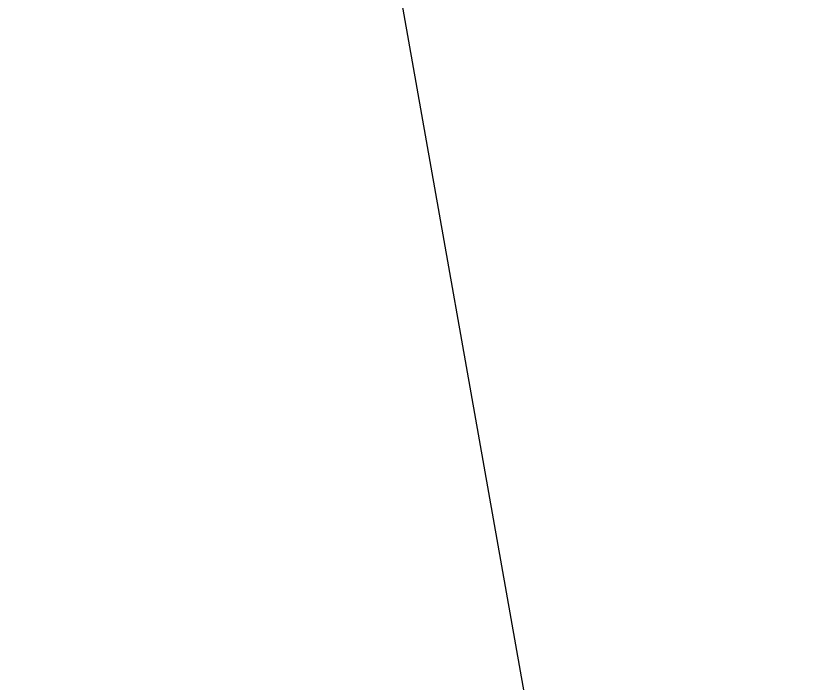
# Model space of a CAD drawing. Header units: millimetres. Extents: x 0 to 8967983, y -224399 to 13801.
# Drawn here: x 71340.171 to 71344.731, y -193455.35 to -193451.509 of the extents above; entities that cross this region are included whole.
import ezdxf
from ezdxf import colors
from ezdxf.entities.mleader import LeaderData, LeaderLine
from ezdxf.math import Vec2, Vec3

# ---------------------------------------------------------------- set-up
doc = ezdxf.new("R2010")
doc.units = ezdxf.units.MM
doc.header["$LTSCALE"] = 10
doc.layers.add('АР_Перегородки витражные', color=152, linetype='Continuous', lineweight=13)
doc.layers.add('Архитектура', color=251, linetype='Continuous')
doc.layers.get('0').off()
doc.layers.get('0').freeze()
doc.styles.add('ISOCPEUR', font='isocpeur.TTF', dxfattribs={"width": 0.7})

# ---------------------------------------------------------------- blocks, each defined once
blk = doc.blocks.new('стойка витр.')
at = {"lineweight": 0, "ltscale": 100, "transparency": 33554687}
blk.add_lwpolyline([(-33.2205, -7.1861), (-64.2118, -18.9383, 0.414326), (-64.5303, -19.6459), (-64.0548, -20.8999, 0.410627), (-63.3537, -21.2208), (-62.7202, -20.9806, 0.492552), (-62.5722, -20.6831), (-62.7516, -20.2101, -0.441111), (-62.61, -19.8957), (-60.8381, -19.2875, -0.208057), (-59.945, -19.4038, -0.000016), (-56.8798, -20.7855, -0.439819), (-56.3601, -22.156, -0.000016), (-57.7385, -25.2228, -0.208057), (-58.3298, -25.902), (-60.0595, -26.6217, -0.441111), (-60.3739, -26.4801), (-60.5533, -26.0071, 0.492552), (-60.8613, -25.8826), (-61.4948, -26.1229, 0.410627), (-61.8068, -26.8279), (-61.3313, -28.082, 0.414326), (-60.6237, -28.4004), (-29.6324, -16.6482, 0.523933)], format="xyb", dxfattribs=at)
blk.add_lwpolyline([(-56.0609, -41.9802), (-55.7778, -41.3513), (-17.4713, -26.8251), (-16.8424, -27.1082), (-16.2804, -28.5902)], dxfattribs=at)
blk = doc.blocks.new('A$Cae753e6d')
at = {"color": 5, "lineweight": 0, "ltscale": 100, "transparency": 33554687}
blk.add_lwpolyline([(17.3615, -107.1583), (16.7894, -106.7732), (8.9368, -66.5645), (9.3219, -65.9924), (10.8775, -65.6886)], dxfattribs=at)
blk.add_lwpolyline([(-13.0785, -78.7732), (-6.7255, -111.3034, 0.414326), (-6.0818, -111.7368), (-4.7656, -111.4797, 0.410627), (-4.3309, -110.8428), (-4.4608, -110.1779, 0.492552), (-4.729, -109.9818), (-5.2255, -110.0788, -0.441111), (-5.5115, -109.8862), (-5.8119, -108.037, -0.208057), (-5.5465, -107.1764, -0.000016), (-3.6673, -104.3883, -0.439819), (-2.2288, -104.1074, -0.000016), (0.5613, -105.9836, -0.208057), (1.131, -106.6811), (1.5485, -108.5074, -0.441111), (1.3559, -108.7934), (0.8594, -108.8904, 0.492552), (0.6847, -109.173), (0.8145, -109.838, 0.410627), (1.4568, -110.2645), (2.7731, -110.0075, 0.414326), (3.2065, -109.3638), (-3.1466, -76.8335, 0.523933)], format="xyb", dxfattribs=at)
at = {"layer": 'АР_Перегородки витражные', "rotation": 80.28340479355269}
blk.add_blockref('стойка витр.', (-14.5548, -44.8164), dxfattribs=at)
blk = doc.blocks.new('A$Cec9b444d')
at = {"color": 241, "ltscale": 100, "true_color": 0xf7abae, "rotation": 359}
blk.add_blockref('A$Cae753e6d', (-263.6037, -6176.9291), dxfattribs=at)
blk = doc.blocks.new('_DOTSMALL')
at = {"color": 0, "linetype": 'ByBlock', "const_width": 0.5}
blk.add_lwpolyline([(-0.0625, 0, 1), (0.0625, 0, 1)], format="xyb", close=True, dxfattribs=at)

msp = doc.modelspace()

# ---------------------------------------------------------------- linework, layer by layer
at = {"layer": 'Архитектура', "lineweight": 25, "transparency": 33554684}
msp.add_arc((68711.0138, -184296.962), 9778.6546, 272.59254797, 356.63539137, dxfattribs=at)

# ---------------------------------------------------------------- block references
msp.add_blockref('A$Cec9b444d', (71593.4534, -187180.8688), dxfattribs=at)

# ---------------------------------------------------------------- leaders
ml = msp.add_multileader_mtext('Standard', dxfattribs=at)
ml.set_content('%%P0,000', color=256, style='ISOCPEUR')
ml.set_leader_properties(color=256, linetype='Continuous', lineweight=-1)
ml.set_arrow_properties(name='DOTSMALL')
ml.build(insert=Vec2(0, 0))
ml.multileader.update_dxf_attribs({"has_text_frame": 1, "text_left_attachment_type": 4, "text_right_attachment_type": 4, "dogleg_length": 100, "arrow_head_size": 180})
ctx = ml.context
ctx.base_point, ctx.char_height, ctx.arrow_head_size, ctx.landing_gap_size, ctx.plane_origin = Vec3(75855.8628, -202520.9245), 250, 180, 50, Vec3(72784.7811, -204110.4731)
ctx.left_attachment, ctx.right_attachment = 4, 4
notes = []
notes.append((ctx, [(0, (0, 0, 0), (0, 0), (1, 0), 1, [])]))
ctx.mtext.insert, ctx.mtext.width, ctx.mtext.line_spacing_style, ctx.mtext.flow_direction = Vec3(75905.8628, -202187.5912), 852.697031, 2, 5
ml = msp.add_multileader_mtext('Standard', dxfattribs=at)
ml.set_content('%%P0,000', color=256, style='ISOCPEUR')
ml.set_leader_properties(color=256, linetype='Continuous', lineweight=-1)
ml.set_arrow_properties(name='DOTSMALL')
ml.build(insert=Vec2(0, 0))
ml.multileader.update_dxf_attribs({"has_text_frame": 1, "text_left_attachment_type": 4, "text_right_attachment_type": 4, "dogleg_length": 100, "arrow_head_size": 180})
ctx = ml.context
ctx.base_point, ctx.char_height, ctx.arrow_head_size, ctx.landing_gap_size, ctx.plane_origin = Vec3(73396.0999, -204238.7608), 250, 180, 50, Vec3(70277.2997, -203473.5771)
ctx.left_attachment, ctx.right_attachment = 4, 4
notes.append((ctx, [(0, (0, 0, 0), (0, 0), (1, 0), 1, [])]))
ctx.mtext.insert, ctx.mtext.width, ctx.mtext.line_spacing_style, ctx.mtext.flow_direction = Vec3(73446.0999, -203905.4275), 852.697031, 2, 5
ml = msp.add_multileader_mtext('Standard', dxfattribs=at)
ml.set_content('Л.3', color=256, style='ISOCPEUR')
ml.set_leader_properties(color=256, linetype='Continuous', lineweight=-1)
ml.set_arrow_properties(name='DOTSMALL')
ml.build(insert=Vec2(0, 0))
ml.multileader.update_dxf_attribs({"has_text_frame": 1, "text_left_attachment_type": 4, "text_right_attachment_type": 4, "dogleg_length": 100, "arrow_head_size": 180})
ctx = ml.context
ctx.base_point, ctx.char_height, ctx.arrow_head_size, ctx.landing_gap_size, ctx.plane_origin = Vec3(73917.9374, -204990.7275), 250, 180, 50, Vec3(98695.6392, -215170.2204)
ctx.left_attachment, ctx.right_attachment = 4, 4
notes.append((ctx, [(0, (0, 0, 0), (0, 0), (1, 0), 1, [])]))
ctx.mtext.insert, ctx.mtext.width, ctx.mtext.line_spacing_style, ctx.mtext.flow_direction = Vec3(73967.9374, -204657.3942), 852.697031, 2, 5
for ctx, leaders in notes:
    for number, flags, end, landing, length, lines in leaders:
        leader = LeaderData()
        leader.index, (leader.has_last_leader_line, leader.has_dogleg_vector, leader.attachment_direction) = number, flags
        leader.last_leader_point, leader.dogleg_vector, leader.dogleg_length = Vec3(end), Vec3(landing), length
        for number, points, colour, breaks in lines:
            line = LeaderLine()
            line.index, line.vertices, line.color, line.breaks = number, Vec3.list(points), colors.encode_raw_color(colour), breaks
            leader.lines.append(line)
        ctx.leaders.append(leader)

doc.saveas('drawing.dxf')
